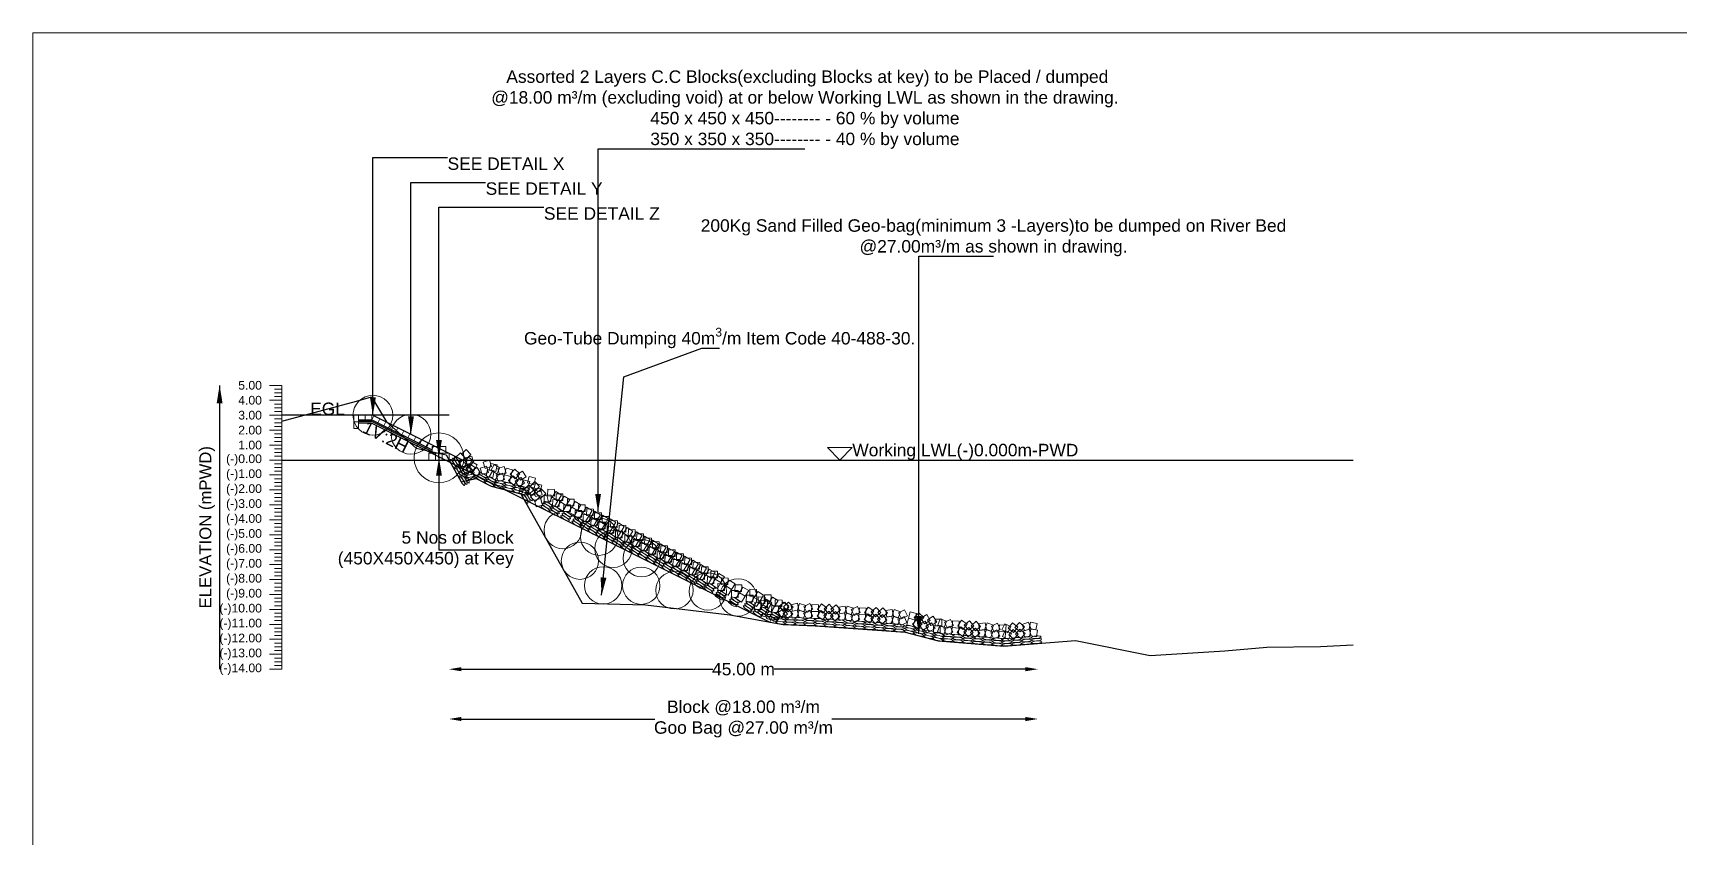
# Model space of a CAD drawing. Header units: inches. Extents: x 89000 to 845029, y -7071 to 0.
# Drawn here: x 145000 to 151613, y -3229 to 0 of the extents above; entities that cross this region are included whole.
import ezdxf

# ---------------------------------------------------------------- set-up
doc = ezdxf.new("R2010")
doc.units = ezdxf.units.IN
doc.header["$LTSCALE"] = 7
doc.header["$MEASUREMENT"] = 0
doc.header["$PDMODE"] = 3
for name, color, linetype, lineweight in [('Cross Section Labels', 7, 'Continuous', 9), ('Excavation Area', 7, 'Continuous', 9), ('Existing_Bed_Level for Xsection', 7, 'Continuous', 25), ('Long Section Labels', 7, 'Continuous', 9)]:
    doc.layers.add(name, color=color, linetype=linetype, lineweight=lineweight)
doc.styles.get("Standard").update_dxf_attribs({"font": 'arial.ttf'})
doc.dimstyles.new('Appron Lebeling Style', dxfattribs={"dimtxt": 50, "dimasz": 50, "dimexe": 0.18, "dimexo": 0.0625, "dimgap": 0.09, "dimtad": 0, "dimtih": 1, "dimtoh": 1, "dimdec": 4, "dimzin": 0, "dimdsep": 46, "dimtxsty": 'Standard', "dimcen": 0.09, "dimse1": 1, "dimse2": 1, "dimadec": 0, "dimazin": 0, "dimtfac": 1, "dimtdec": 4, "dimtofl": 0, "dimtmove": 0, "dimatfit": 3, "dimfxl": 1, "dimtolj": 1, "dimtzin": 0, "dimarcsym": 0})
doc.dimstyles.get("Standard").update_dxf_attribs({"dimtxt": 0.18, "dimasz": 0.18, "dimexe": 0.18, "dimexo": 0.0625, "dimgap": 0.09, "dimtad": 0, "dimtih": 1, "dimtoh": 1, "dimdec": 4, "dimzin": 0, "dimdsep": 46, "dimtxsty": 'Standard', "dimcen": 0.09, "dimadec": 0, "dimazin": 0, "dimtfac": 1, "dimtdec": 4, "dimtofl": 0, "dimtmove": 0, "dimatfit": 3, "dimfxl": 1, "dimtolj": 1, "dimtzin": 0, "dimarcsym": 0})

# ---------------------------------------------------------------- blocks, each defined once
blk = doc.blocks.new('*D45')
at = {"layer": 'Cross Section Labels', "color": 0, "lineweight": -2, "transparency": 16777216}
for p, q in [((146721.7, -2555.2), (147730.9, -2555.2)), ((148987.4, -2555.2), (147978.1, -2555.2))]:
    blk.add_line(p, q, dxfattribs=at)
at = {"layer": 'Cross Section Labels', "color": 0, "transparency": 16777216}
for points in [[(146721.7, -2546.9), (146721.7, -2563.5), (146671.7, -2555.2)], [(148987.4, -2546.9), (148987.4, -2563.5), (149037.4, -2555.2)]]:
    blk.add_solid(points, dxfattribs=at)
at = {"layer": 'Defpoints', "color": 0, "transparency": 16777216}
for p in [(146671.7, -1715.2), (149037.4, -2451.7), (149037.4, -2555.2)]:
    blk.add_point(p, dxfattribs=at)
at = {"layer": 'Cross Section Labels', "color": 0, "transparency": 16777216, "insert": (147854.5, -2555.2), "char_height": 50, "attachment_point": 5}
blk.add_mtext('\\A1;45.00 m', dxfattribs=at)
blk = doc.blocks.new('*D46')
at = {"layer": 'Cross Section Labels', "color": 0, "lineweight": -2, "transparency": 16777216}
for p, q in [((146721.7, -2755.2), (147498.9, -2755.2)), ((148987.4, -2755.2), (148210.1, -2755.2))]:
    blk.add_line(p, q, dxfattribs=at)
at = {"layer": 'Cross Section Labels', "color": 0, "transparency": 16777216}
for points in [[(146721.7, -2746.9), (146721.7, -2763.5), (146671.7, -2755.2)], [(148987.4, -2746.9), (148987.4, -2763.5), (149037.4, -2755.2)]]:
    blk.add_solid(points, dxfattribs=at)
at = {"layer": 'Defpoints', "color": 0, "transparency": 16777216}
for p in [(146671.7, -1715.2), (149037.4, -2451.7), (149037.4, -2755.2)]:
    blk.add_point(p, dxfattribs=at)
at = {"layer": 'Cross Section Labels', "color": 0, "transparency": 16777216, "insert": (147854.5, -2755.2), "char_height": 50, "attachment_point": 5}
blk.add_mtext('\\A1;Block @18.00 m³/m ^JGoo Bag @27.00 m³/m ', dxfattribs=at)

msp = doc.modelspace()

# ---------------------------------------------------------------- linework, layer by layer
at = {"layer": 'Cross Section Labels'}
msp.add_line((147971.76414, -2345.29725), (147959.86779, -2365.81725), dxfattribs=at)
for points in [[(145000, 0), (155000, 0), (155000, -7071), (145000, -7071)], [(148241.71532, -1715.2), (148291.71532, -1665.2), (148191.71532, -1665.2)]]:
    msp.add_lwpolyline(points, close=True, dxfattribs=at)
for centre, radius in [((146365.71532, -1535.2), 80), ((146518.71532, -1611.7), 80), ((146631.21532, -1706.2), 100)]:
    msp.add_circle(centre, radius, dxfattribs=at)
at = {"layer": 'Excavation Area'}
for centre in [(147128.91053, -1996.48223), (147274.77894, -2022.94088), (147197.60244, -2119.41326), (147331.98052, -2071.44841), (147445.67012, -2109.26979), (147290.89796, -2218.7827), (147443.65794, -2219.80702), (147576.93852, -2238.247), (147711.28321, -2242.61626), (147832.80174, -2266.73537)]:
    msp.add_circle(centre, 75, dxfattribs=at)
at = {"layer": 'Existing_Bed_Level for Xsection'}
for points in [[(146000, -1558.96), (146300.11942, -1479.28), (146360.12766, -1461.16), (146420.13589, -1561.9), (146540.19149, -1666.96), (146660.24708, -1694.56), (146720.25532, -1802.56), (146780.30268, -1789.36), (146840.31091, -1820.56), (146960.36651, -1850.56), (147206.38974, -2290), (147460.85657, -2297.2), (147800.12904, -2336.2), (148013.3682, -2375.8), (148142.3897, -2381.2), (148409.87826, -2399.2), (148504.48893, -2407), (148636.45236, -2440.6), (148900.92814, -2462.8), (149188.55616, -2439.4), (149488.54713, -2500), (149788.53942, -2480.8), (149956.76232, -2466.4), (150172.62286, -2464), (150304.47061, -2457.4)], [(146671.71532, -1535.2), (146000, -1535.2)], [(146725.71532, -1715.2), (146369.51594, -1537.10031), (146365.71532, -1535.2), (146361.4661, -1535.2), (146307.4661, -1535.2)], [(146307.4661, -1553.2), (146361.4661, -1553.2), (146604.21532, -1674.57461)], [(146307.4661, -1559.2), (146360.04969, -1559.2), (146604.21532, -1681.28282)], [(146307.4661, -1565.2), (146358.63328, -1565.2), (147960.01844, -2365.89258)], [(146000, -1715.2), (150304.47061, -1715.2)]]:
    msp.add_lwpolyline(points, dxfattribs=at)
at = {"layer": 'Long Section Labels'}
for points in [[(146000, -1415.2), (145950, -1415.2)], [(146000, -1430.2), (145970, -1430.2)], [(146000, -1445.2), (145970, -1445.2)], [(146000, -2555.2), (146000, -2495.2), (146000, -2435.2), (146000, -2375.2), (146000, -2315.2), (146000, -2255.2), (146000, -2195.2), (146000, -2135.2), (146000, -2075.2), (146000, -2015.2), (146000, -1955.2), (146000, -1895.2), (146000, -1835.2), (146000, -1775.2), (146000, -1715.2), (146000, -1655.2), (146000, -1595.2), (146000, -1535.2), (146000, -1475.2), (146000, -1415.2)], [(146000, -1475.2), (145950, -1475.2)], [(146000, -1460.2), (145970, -1460.2)], [(146000, -1490.2), (145970, -1490.2)], [(146000, -1505.2), (145970, -1505.2)], [(146000, -1520.2), (145970, -1520.2)], [(146000, -1535.2), (145950, -1535.2)], [(146000, -1550.2), (145970, -1550.2)], [(146000, -1565.2), (145970, -1565.2)], [(146000, -1580.2), (145970, -1580.2)], [(146000, -1595.2), (145950, -1595.2)], [(146000, -1610.2), (145970, -1610.2)], [(146000, -1625.2), (145970, -1625.2)], [(146000, -1640.2), (145970, -1640.2)], [(146000, -1655.2), (145950, -1655.2)], [(146000, -1715.2), (145950, -1715.2)], [(146000, -1670.2), (145970, -1670.2)], [(146000, -1685.2), (145970, -1685.2)], [(146000, -1700.2), (145970, -1700.2)], [(146000, -1775.2), (145950, -1775.2)], [(146000, -1730.2), (145970, -1730.2)], [(146000, -1745.2), (145970, -1745.2)], [(146000, -1760.2), (145970, -1760.2)], [(146000, -1835.2), (145950, -1835.2)], [(146000, -1790.2), (145970, -1790.2)], [(146000, -1805.2), (145970, -1805.2)], [(146000, -1820.2), (145970, -1820.2)], [(146000, -1850.2), (145970, -1850.2)], [(146000, -1895.2), (145950, -1895.2)], [(146000, -1865.2), (145970, -1865.2)], [(146000, -1880.2), (145970, -1880.2)], [(146000, -1910.2), (145970, -1910.2)], [(146000, -1955.2), (145950, -1955.2)], [(146000, -1925.2), (145970, -1925.2)], [(146000, -1940.2), (145970, -1940.2)], [(146000, -1970.2), (145970, -1970.2)], [(146000, -2015.2), (145950, -2015.2)], [(146000, -1985.2), (145970, -1985.2)], [(146000, -2000.2), (145970, -2000.2)], [(146000, -2030.2), (145970, -2030.2)], [(146000, -2045.2), (145970, -2045.2)], [(146000, -2075.2), (145950, -2075.2)], [(146000, -2060.2), (145970, -2060.2)], [(146000, -2090.2), (145970, -2090.2)], [(146000, -2105.2), (145970, -2105.2)], [(146000, -2135.2), (145950, -2135.2)], [(146000, -2120.2), (145970, -2120.2)], [(146000, -2150.2), (145970, -2150.2)], [(146000, -2165.2), (145970, -2165.2)], [(146000, -2180.2), (145970, -2180.2)], [(146000, -2195.2), (145950, -2195.2)], [(146000, -2210.2), (145970, -2210.2)], [(146000, -2225.2), (145970, -2225.2)], [(146000, -2240.2), (145970, -2240.2)], [(146000, -2255.2), (145950, -2255.2)], [(146000, -2270.2), (145970, -2270.2)], [(146000, -2285.2), (145970, -2285.2)], [(146000, -2300.2), (145970, -2300.2)], [(146000, -2315.2), (145950, -2315.2)], [(146000, -2375.2), (145950, -2375.2)], [(146000, -2330.2), (145970, -2330.2)], [(146000, -2345.2), (145970, -2345.2)], [(146000, -2360.2), (145970, -2360.2)], [(146000, -2435.2), (145950, -2435.2)], [(146000, -2390.2), (145970, -2390.2)], [(146000, -2405.2), (145970, -2405.2)], [(146000, -2420.2), (145970, -2420.2)], [(146000, -2495.2), (145950, -2495.2)], [(146000, -2450.2), (145970, -2450.2)], [(146000, -2465.2), (145970, -2465.2)], [(146000, -2480.2), (145970, -2480.2)], [(146000, -2510.2), (145970, -2510.2)], [(146000, -2555.2), (145950, -2555.2)], [(146000, -2525.2), (145970, -2525.2)], [(146000, -2540.2), (145970, -2540.2)]]:
    msp.add_lwpolyline(points, dxfattribs=at)
for points in [[(146307.4661, -1535.2), (146289.4661, -1535.2), (146289.4661, -1562.2), (146307.4661, -1562.2)], [(146307.4661, -1562.2), (146289.4661, -1562.2), (146289.4661, -1589.2), (146307.4661, -1589.2)], [(146334.4661, -1535.2), (146307.4661, -1535.2), (146307.4661, -1553.2), (146334.4661, -1553.2)], [(146361.4661, -1535.2), (146334.4661, -1535.2), (146334.4661, -1553.2), (146361.4661, -1553.2)], [(146393.66548, -1549.17508), (146369.51594, -1537.10031), (146361.4661, -1553.2), (146385.61563, -1565.27477)], [(146417.81501, -1561.24984), (146393.66548, -1549.17508), (146385.61563, -1565.27477), (146409.76517, -1577.34953)], [(146441.96455, -1573.32461), (146417.81501, -1561.24984), (146409.76517, -1577.34953), (146433.9147, -1589.4243)], [(146466.11408, -1585.39938), (146441.96455, -1573.32461), (146433.9147, -1589.4243), (146458.06424, -1601.49907)], [(146490.26361, -1597.47415), (146466.11408, -1585.39938), (146458.06424, -1601.49907), (146482.21377, -1613.57384)], [(146514.41315, -1609.54891), (146490.26361, -1597.47415), (146482.21377, -1613.57384), (146506.3633, -1625.6486)], [(146538.56268, -1621.62368), (146514.41315, -1609.54891), (146506.3633, -1625.6486), (146530.51284, -1637.72337)], [(146562.71222, -1633.69845), (146538.56268, -1621.62368), (146530.51284, -1637.72337), (146554.66237, -1649.79814)], [(146586.86175, -1645.77321), (146562.71222, -1633.69845), (146554.66237, -1649.79814), (146578.81191, -1661.8729)], [(146611.01129, -1657.84798), (146586.86175, -1645.77321), (146578.81191, -1661.8729), (146602.96144, -1673.94767)], [(146617.71532, -1688.2), (146590.71532, -1688.2), (146590.71532, -1715.2), (146617.71532, -1715.2)], [(146631.21532, -1661.2), (146604.21532, -1661.2), (146604.21532, -1688.2), (146631.21532, -1688.2)], [(146644.71532, -1688.2), (146617.71532, -1688.2), (146617.71532, -1715.2), (146644.71532, -1715.2)], [(146658.21532, -1661.2), (146631.21532, -1661.2), (146631.21532, -1688.2), (146658.21532, -1688.2)], [(146671.71532, -1688.2), (146644.71532, -1688.2), (146644.71532, -1715.2), (146671.71532, -1715.2)], [(146735.91064, -1705.89171), (146717.13134, -1686.49228), (146697.73191, -1705.27158), (146716.51121, -1724.67101)], [(146742.99298, -1719.69339), (146717.25224, -1711.54388), (146709.10274, -1737.28462), (146734.84348, -1745.43413)], [(146746.30792, -1739.0029), (146739.75479, -1712.81022), (146713.56211, -1719.36335), (146720.11523, -1745.55603)], [(146759.51213, -1692.77797), (146740.73283, -1673.37854), (146721.3334, -1692.15784), (146740.11269, -1711.55727)], [(146748.32662, -1704.04381), (146733.76993, -1726.78371), (146756.50983, -1741.34039), (146771.06651, -1718.6005)], [(146769.9094, -1725.88917), (146763.35627, -1699.69649), (146737.16359, -1706.24961), (146743.71672, -1732.44229)], [(146842.53581, -1741.57231), (146834.39357, -1715.82928), (146808.65053, -1723.97152), (146816.79278, -1749.71456)], [(146748.78989, -1746.06375), (146723.04915, -1737.91425), (146714.89964, -1763.65498), (146740.64038, -1771.80449)], [(146761.57161, -1748.15822), (146738.42236, -1734.26174), (146724.52588, -1757.41099), (146747.67513, -1771.30747)], [(146774.52009, -1781.62996), (146761.40635, -1758.02848), (146737.80487, -1771.14222), (146750.91861, -1794.7437)], [(146754.12352, -1730.41417), (146739.56683, -1753.15407), (146762.30673, -1767.71075), (146776.86342, -1744.97086)], [(146785.17309, -1735.04449), (146762.02384, -1721.14801), (146748.12736, -1744.29726), (146771.27661, -1758.19374)], [(146798.12157, -1768.51623), (146785.00784, -1744.91475), (146761.40635, -1758.02848), (146774.52009, -1781.62996)], [(146830.08063, -1765.52787), (146821.93839, -1739.78483), (146796.19536, -1747.92708), (146804.3376, -1773.67011)], [(146853.18826, -1758.91327), (146826.82417, -1753.08794), (146820.99883, -1779.45203), (146847.36293, -1785.27737)], [(146869.7898, -1772.63426), (146846.18455, -1759.5273), (146833.07759, -1783.13255), (146856.68284, -1796.23951)], [(146865.64344, -1734.95772), (146839.27935, -1729.13238), (146833.45401, -1755.49648), (146859.81811, -1761.32181)], [(146876.33541, -1746.4397), (146852.73016, -1733.33274), (146839.6232, -1756.93799), (146863.22845, -1770.04495)], [(146886.90292, -1767.74128), (146860.94052, -1775.15435), (146868.35359, -1801.11675), (146894.31599, -1793.70368)], [(146893.44853, -1741.54672), (146867.48613, -1748.95979), (146874.8992, -1774.92219), (146900.8616, -1767.50912)], [(146920.1929, -1781.15015), (146893.99834, -1774.60454), (146887.45273, -1800.7991), (146913.64729, -1807.34471)], [(146926.73851, -1754.95558), (146900.54395, -1748.40998), (146893.99834, -1774.60454), (146920.1929, -1781.15015)], [(146949.10633, -1797.1856), (146929.68274, -1778.43128), (146910.92843, -1797.85486), (146930.35201, -1816.60918)], [(146955.65194, -1770.99103), (146936.22835, -1752.23672), (146917.47404, -1771.6603), (146936.89762, -1790.41462)], [(146967.39337, -1759.35077), (146944.23704, -1773.23546), (146958.12173, -1796.39178), (146981.27805, -1782.50709)], [(147012.28748, -1814.22324), (147019.6094, -1788.23498), (146993.62115, -1780.91306), (146986.29923, -1806.90131)], [(146960.84776, -1785.54533), (146937.69143, -1799.43002), (146951.57612, -1822.58635), (146974.73245, -1808.70166)], [(146988.72838, -1827.41295), (146996.0503, -1801.42469), (146970.06204, -1794.10277), (146962.74012, -1820.09103)], [(147011.67519, -1834.56552), (146992.83348, -1815.2267), (146973.49466, -1834.06841), (146992.33637, -1853.40723)], [(147013.89401, -1855.87891), (147021.21593, -1829.89065), (146995.22768, -1822.56873), (146987.90575, -1848.55699)], [(147035.23429, -1821.37581), (147016.39258, -1802.03699), (146997.05376, -1820.8787), (147015.89547, -1840.21752)], [(147036.84082, -1863.03148), (147017.99911, -1843.69266), (146998.66029, -1862.53437), (147017.502, -1881.87319)], [(147037.45312, -1842.6892), (147044.77504, -1816.70094), (147018.78678, -1809.37902), (147011.46486, -1835.36728)], [(147045.7382, -1854.45333), (147039.10071, -1828.2819), (147012.92928, -1834.91939), (147019.56677, -1861.09082)], [(147060.39993, -1849.84177), (147041.55822, -1830.50295), (147022.2194, -1849.34466), (147041.06111, -1868.68348)], [(147095.49124, -1833.05441), (147068.5011, -1832.32446), (147067.77115, -1859.31459), (147094.76128, -1860.04454)], [(147123.21434, -1855.84585), (147100.19672, -1841.73241), (147086.08328, -1864.75003), (147109.1009, -1878.86347)], [(147129.20356, -1851.363), (147102.21343, -1850.63305), (147101.48348, -1877.62318), (147128.47361, -1878.35313)], [(147047.34473, -1896.109), (147040.70724, -1869.93757), (147014.53581, -1876.57506), (147021.1733, -1902.74649)], [(147070.90383, -1882.91929), (147064.26635, -1856.74786), (147038.09492, -1863.38535), (147044.7324, -1889.55678)], [(147081.37779, -1856.07203), (147054.38766, -1855.34208), (147053.65771, -1882.33221), (147080.64784, -1883.06216)], [(147109.1009, -1878.86347), (147086.08328, -1864.75003), (147071.96984, -1887.76765), (147094.98746, -1901.88109)], [(147115.09012, -1874.38062), (147088.09999, -1873.65067), (147087.37004, -1900.6408), (147114.36017, -1901.37075)], [(147142.81322, -1897.17206), (147119.79561, -1883.05862), (147105.68216, -1906.07624), (147128.69978, -1920.18968)], [(147156.92667, -1874.15444), (147133.90905, -1860.041), (147119.79561, -1883.05862), (147142.81322, -1897.17206)], [(147159.79979, -1895.50606), (147132.80966, -1894.77611), (147132.07971, -1921.76624), (147159.06984, -1922.49619)], [(147173.91323, -1872.48844), (147146.9231, -1871.75849), (147146.19315, -1898.74862), (147173.18328, -1899.47857)], [(147187.5229, -1918.29751), (147164.50528, -1904.18406), (147150.39184, -1927.20168), (147173.40946, -1941.31512)], [(147201.63634, -1895.27989), (147178.61872, -1881.16644), (147164.50528, -1904.18406), (147187.5229, -1918.29751)], [(147204.87892, -1918.17211), (147177.88879, -1917.44216), (147177.15884, -1944.43229), (147204.14897, -1945.16224)], [(147218.99237, -1895.15449), (147192.00224, -1894.42454), (147191.27228, -1921.41467), (147218.26242, -1922.14462)], [(147246.71547, -1917.94594), (147223.69786, -1903.83249), (147209.58441, -1926.85011), (147232.60203, -1940.96356)], [(147251.89985, -1912.19334), (147224.90972, -1911.46339), (147224.17977, -1938.45352), (147251.1699, -1939.18347)], [(147232.60203, -1940.96356), (147209.58441, -1926.85011), (147195.47097, -1949.86773), (147218.48859, -1963.98117)], [(147237.78641, -1935.21096), (147210.79628, -1934.48101), (147210.06632, -1961.47114), (147237.05646, -1962.20109)], [(147265.50951, -1958.00241), (147242.4919, -1943.88896), (147228.37845, -1966.90658), (147251.39607, -1981.02002)], [(147269.40815, -1950.68219), (147242.41802, -1949.95224), (147241.68807, -1976.94237), (147268.6782, -1977.67232)], [(147279.62296, -1934.98479), (147256.60534, -1920.87135), (147242.4919, -1943.88896), (147265.50951, -1958.00241)], [(147283.52159, -1927.66457), (147256.53146, -1926.93462), (147255.80151, -1953.92475), (147282.79164, -1954.65471)], [(147297.13126, -1973.47364), (147274.11364, -1959.36019), (147260.0002, -1982.37781), (147283.01781, -1996.49126)], [(147299.9528, -1965.02759), (147272.96267, -1964.29764), (147272.23272, -1991.28777), (147299.22285, -1992.01772)], [(147311.2447, -1950.45602), (147288.22708, -1936.34258), (147274.11364, -1959.36019), (147297.13126, -1973.47364)], [(147314.06625, -1942.00997), (147287.07612, -1941.28002), (147286.34616, -1968.27015), (147313.33629, -1969.0001)], [(147327.67591, -1987.81903), (147304.65829, -1973.70559), (147290.54485, -1996.72321), (147313.56247, -2010.83665)], [(147341.78935, -1964.80141), (147318.77174, -1950.68797), (147304.65829, -1973.70559), (147327.67591, -1987.81903)], [(147333.99918, -1982.14369), (147307.00905, -1981.41373), (147306.2791, -2008.40387), (147333.26923, -2009.13382)], [(147348.11263, -1959.12607), (147321.12249, -1958.39612), (147320.39254, -1985.38625), (147347.38267, -1986.1162)], [(147375.83573, -1981.91751), (147352.81811, -1967.80407), (147338.70467, -1990.82169), (147361.72229, -2004.93513)], [(147381.95761, -1977.69894), (147354.96748, -1976.96899), (147354.23753, -2003.95912), (147381.22766, -2004.68907)], [(147361.72229, -2004.93513), (147338.70467, -1990.82169), (147324.59123, -2013.83931), (147347.60885, -2027.95275)], [(147367.84417, -2000.71656), (147340.85403, -1999.9866), (147340.12408, -2026.97673), (147367.11421, -2027.70669)], [(147395.56727, -2023.508), (147372.54965, -2009.39456), (147358.43621, -2032.41218), (147381.45383, -2046.52562)], [(147409.68072, -2000.49038), (147386.6631, -1986.37694), (147372.54965, -2009.39456), (147395.56727, -2023.508)], [(147405.50739, -2017.90988), (147378.51726, -2017.17993), (147377.7873, -2044.17006), (147404.77744, -2044.90001)], [(147419.62083, -1994.89226), (147392.6307, -1994.16231), (147391.90075, -2021.15244), (147418.89088, -2021.88239)], [(147433.23049, -2040.70133), (147410.21288, -2026.58788), (147396.09943, -2049.6055), (147419.11705, -2063.71894)], [(147447.34394, -2017.68371), (147424.32632, -2003.57027), (147410.21288, -2026.58788), (147433.23049, -2040.70133)], [(147438.35171, -2034.86258), (147411.36158, -2034.13263), (147410.63163, -2061.12276), (147437.62176, -2061.85271)], [(147452.46515, -2011.84496), (147425.47502, -2011.11501), (147424.74507, -2038.10514), (147451.7352, -2038.83509)], [(147466.07482, -2057.65402), (147443.0572, -2043.54058), (147428.94376, -2066.5582), (147451.96137, -2080.67164)], [(147480.18826, -2034.63641), (147457.17064, -2020.52296), (147443.0572, -2043.54058), (147466.07482, -2057.65402)], [(147484.95743, -2028.33887), (147457.9673, -2027.60892), (147457.23734, -2054.59905), (147484.22747, -2055.329)], [(147512.68053, -2051.13032), (147489.66292, -2037.01688), (147475.54947, -2060.03449), (147498.56709, -2074.14794)], [(147516.21201, -2043.41246), (147489.22188, -2042.68251), (147488.49193, -2069.67264), (147515.48206, -2070.40259)], [(147470.84398, -2051.35649), (147443.85385, -2050.62654), (147443.1239, -2077.61667), (147470.11403, -2078.34662)], [(147498.56709, -2074.14794), (147475.54947, -2060.03449), (147461.43603, -2083.05211), (147484.45365, -2097.16555)], [(147502.09857, -2066.43008), (147475.10844, -2065.70013), (147474.37848, -2092.69026), (147501.36861, -2093.42021)], [(147529.82167, -2089.22153), (147506.80406, -2075.10808), (147492.69061, -2098.1257), (147515.70823, -2112.23914)], [(147543.93512, -2066.20391), (147520.9175, -2052.09046), (147506.80406, -2075.10808), (147529.82167, -2089.22153)], [(147534.93474, -2083.37177), (147507.94461, -2082.64181), (147507.21466, -2109.63194), (147534.20479, -2110.3619)], [(147549.04819, -2060.35415), (147522.05805, -2059.6242), (147521.3281, -2086.61433), (147548.31823, -2087.34428)], [(147562.65785, -2106.16321), (147539.64023, -2092.04977), (147525.52679, -2115.06739), (147548.54441, -2129.18083)], [(147566.6294, -2098.92399), (147539.63927, -2098.19404), (147538.90932, -2125.18417), (147565.89945, -2125.91412)], [(147576.77129, -2083.14559), (147553.75367, -2069.03215), (147539.64023, -2092.04977), (147562.65785, -2106.16321)], [(147580.74284, -2075.90637), (147553.75271, -2075.17642), (147553.02276, -2102.16655), (147580.01289, -2102.8965)], [(147594.35251, -2121.71543), (147571.33489, -2107.60199), (147557.22145, -2130.61961), (147580.23906, -2144.73305)], [(147598.80273, -2115.02766), (147571.8126, -2114.29771), (147571.08265, -2141.28784), (147598.07278, -2142.01779)], [(147608.46595, -2098.69782), (147585.44833, -2084.58437), (147571.33489, -2107.60199), (147594.35251, -2121.71543)], [(147612.91617, -2092.01004), (147585.92604, -2091.28009), (147585.19609, -2118.27022), (147612.18622, -2119.00017)], [(147640.63928, -2114.80148), (147617.62166, -2100.68804), (147603.50822, -2123.70566), (147626.52584, -2137.8191)], [(147645.86156, -2109.10124), (147618.87143, -2108.37129), (147618.14148, -2135.36142), (147645.13161, -2136.09137)], [(147626.52584, -2137.8191), (147603.50822, -2123.70566), (147589.39478, -2146.72328), (147612.41239, -2160.83672)], [(147631.74812, -2132.11886), (147604.75799, -2131.38891), (147604.02803, -2158.37904), (147631.01817, -2159.10899)], [(147659.47122, -2154.9103), (147636.45361, -2140.79686), (147622.34016, -2163.81448), (147645.35778, -2177.92792)], [(147673.58467, -2131.89269), (147650.56705, -2117.77924), (147636.45361, -2140.79686), (147659.47122, -2154.9103)], [(147664.6061, -2149.09007), (147637.61596, -2148.36012), (147636.88601, -2175.35025), (147663.87614, -2176.08021)], [(147678.71954, -2126.07246), (147651.72941, -2125.34251), (147650.99946, -2152.33264), (147677.98959, -2153.06259)], [(147692.3292, -2171.88152), (147669.31158, -2157.76808), (147655.19814, -2180.78569), (147678.21576, -2194.89914)], [(147706.44264, -2148.8639), (147683.42503, -2134.75046), (147669.31158, -2157.76808), (147692.3292, -2171.88152)], [(147698.43508, -2167.62953), (147671.44495, -2166.89957), (147670.715, -2193.8897), (147697.70513, -2194.61966)], [(147712.54853, -2144.61191), (147685.5584, -2143.88196), (147684.82844, -2170.87209), (147711.81858, -2171.60204)], [(147726.15819, -2190.42097), (147703.14057, -2176.30753), (147689.02713, -2199.32515), (147712.04475, -2213.43859)], [(147740.27163, -2167.40335), (147717.25402, -2153.28991), (147703.14057, -2176.30753), (147726.15819, -2190.42097)], [(147750.57052, -2161.68534), (147723.58039, -2160.95539), (147722.85043, -2187.94552), (147749.84057, -2188.67547)], [(147778.29362, -2184.47679), (147755.27601, -2170.36335), (147741.16256, -2193.38096), (147764.18018, -2207.49441)], [(147736.45707, -2184.70296), (147709.46694, -2183.97301), (147708.73699, -2210.96314), (147735.72712, -2211.69309)], [(147764.18018, -2207.49441), (147741.16256, -2193.38096), (147727.04912, -2216.39858), (147750.06674, -2230.51202)], [(147778.72275, -2212.34077), (147751.73262, -2211.61081), (147751.00267, -2238.60095), (147777.9928, -2239.3309)], [(147792.83619, -2189.32315), (147765.84606, -2188.5932), (147765.11611, -2215.58333), (147792.10624, -2216.31328)], [(147806.44586, -2235.13221), (147783.42824, -2221.01877), (147769.3148, -2244.03639), (147792.33241, -2258.14983)], [(147820.5593, -2212.11459), (147797.54168, -2198.00115), (147783.42824, -2221.01877), (147806.44586, -2235.13221)], [(147833.53169, -2239.74524), (147806.54156, -2239.01529), (147805.81161, -2266.00542), (147832.80174, -2266.73537)], [(147847.64513, -2216.72762), (147820.655, -2215.99767), (147819.92505, -2242.9878), (147846.91518, -2243.71775)], [(147861.2548, -2262.53668), (147838.23718, -2248.42324), (147824.12374, -2271.44086), (147847.14136, -2285.5543)], [(147875.36824, -2239.51906), (147852.35062, -2225.40562), (147838.23718, -2248.42324), (147861.2548, -2262.53668)], [(147907.37294, -2235.09846), (147880.38281, -2234.36851), (147879.65285, -2261.35864), (147906.64298, -2262.08859)], [(147935.09604, -2257.8899), (147912.07843, -2243.77646), (147897.96498, -2266.79408), (147920.9826, -2280.90752)], [(147893.25949, -2258.11608), (147866.26936, -2257.38613), (147865.53941, -2284.37626), (147892.52954, -2285.10621)], [(147920.9826, -2280.90752), (147897.96498, -2266.79408), (147883.85154, -2289.8117), (147906.86916, -2303.92514)], [(147926.99527, -2288.54133), (147900.00514, -2287.81137), (147899.27519, -2314.8015), (147926.26532, -2315.53146)], [(147941.10872, -2265.52371), (147914.11858, -2264.79376), (147913.38863, -2291.78389), (147940.37876, -2292.51384)], [(147954.71838, -2311.33277), (147931.70076, -2297.21933), (147917.58732, -2320.23695), (147940.60494, -2334.35039)], [(147951.66723, -2280.05159), (147924.6771, -2279.32164), (147923.94715, -2306.31177), (147950.93728, -2307.04172)], [(147968.83182, -2288.31515), (147945.8142, -2274.20171), (147931.70076, -2297.21933), (147954.71838, -2311.33277)], [(147965.78067, -2257.03397), (147938.79054, -2256.30402), (147938.06059, -2283.29415), (147965.05072, -2284.02411)], [(147979.39034, -2302.84304), (147956.37272, -2288.72959), (147942.25928, -2311.74721), (147965.27689, -2325.86065)], [(147993.50378, -2279.82542), (147970.48616, -2265.71198), (147956.37272, -2288.72959), (147979.39034, -2302.84304)], [(147995.29103, -2300.42514), (147968.3009, -2299.69519), (147967.57095, -2326.68532), (147994.56108, -2327.41527)], [(148009.40448, -2277.40752), (147982.41435, -2276.67757), (147981.68439, -2303.6677), (148008.67452, -2304.39766)], [(148023.01414, -2323.21659), (147999.99652, -2309.10314), (147985.88308, -2332.12076), (148008.9007, -2346.2342)], [(148016.17856, -2312.04961), (147993.91563, -2327.3258), (148009.19182, -2349.58872), (148031.45475, -2334.31254)], [(148021.10836, -2285.50347), (147998.84543, -2300.77966), (148014.12162, -2323.04259), (148036.38455, -2307.7664)], [(148037.12758, -2300.19897), (148014.10997, -2286.08553), (147999.99652, -2309.10314), (148023.01414, -2323.21659)], [(148052.38761, -2333.28688), (148034.10288, -2313.42061), (148014.23661, -2331.70535), (148032.52134, -2351.57161)], [(148053.51666, -2306.3105), (148035.23193, -2286.44423), (148015.36566, -2304.72896), (148033.6504, -2324.59523)], [(148071.64331, -2290.52632), (148045.29508, -2296.42303), (148051.19179, -2322.77125), (148077.54001, -2316.87455)], [(148105.31448, -2298.93505), (148079.55114, -2290.85729), (148071.47338, -2316.62064), (148097.23672, -2324.69839)], [(148121.0894, -2290.69174), (148097.15515, -2303.18781), (148109.65122, -2327.12206), (148133.58547, -2314.62599)], [(148156.39941, -2297.11229), (148129.42303, -2295.98323), (148128.29398, -2322.95962), (148155.27036, -2324.08867)], [(148189.81975, -2308.16731), (148167.38723, -2293.14127), (148152.36119, -2315.57379), (148174.79371, -2330.59983)], [(148199.31897, -2294.63506), (148178.98125, -2312.39392), (148196.74012, -2332.73164), (148217.07783, -2314.97278)], [(148244.01793, -2316.77041), (148226.24288, -2296.44684), (148205.91931, -2314.22189), (148223.69436, -2334.54546)], [(148262.53902, -2301.45099), (148236.04974, -2306.67762), (148241.27636, -2333.16691), (148267.76565, -2327.94028)], [(148295.98612, -2310.7109), (148270.43591, -2301.9824), (148261.70741, -2327.53261), (148287.25762, -2336.26111)], [(148311.96502, -2302.87028), (148287.72158, -2314.75538), (148299.60667, -2338.99882), (148323.85011, -2327.11373)], [(148347.10086, -2310.18421), (148320.16178, -2308.37141), (148318.34898, -2335.31049), (148345.28806, -2337.12329)], [(148378.39327, -2320.85691), (148355.96075, -2305.83087), (148340.93471, -2328.26339), (148363.36724, -2343.28943)], [(148387.8925, -2307.32466), (148367.55478, -2325.08352), (148385.31364, -2345.42124), (148405.65136, -2327.66238)], [(148432.59145, -2329.46001), (148414.8164, -2309.13644), (148394.49283, -2326.91149), (148412.26788, -2347.23506)], [(148070.51425, -2317.50271), (148044.16603, -2323.39941), (148050.06273, -2349.74763), (148076.41095, -2343.85093)], [(148104.18542, -2325.91143), (148078.42208, -2317.83368), (148070.34432, -2343.59702), (148096.10767, -2351.67477)], [(148119.96034, -2317.66812), (148096.0261, -2330.16419), (148108.52217, -2354.09844), (148132.45642, -2341.60237)], [(148155.27036, -2324.08867), (148128.29398, -2322.95962), (148127.16492, -2349.936), (148154.1413, -2351.06506)], [(148188.00695, -2335.10638), (148165.57443, -2320.08034), (148150.54839, -2342.51287), (148172.98091, -2357.53891)], [(148197.50617, -2321.57414), (148177.16845, -2339.333), (148194.92732, -2359.67072), (148215.26503, -2341.91185)], [(148242.20513, -2343.70948), (148224.43008, -2323.38591), (148204.10651, -2341.16097), (148221.88156, -2361.48454)], [(148260.72622, -2328.39007), (148234.23694, -2333.6167), (148239.46356, -2360.10598), (148265.95285, -2354.87936)], [(148294.17332, -2337.64997), (148268.62311, -2328.92147), (148259.89461, -2354.47168), (148285.44482, -2363.20018)], [(148310.15222, -2329.80936), (148285.90877, -2341.69445), (148297.79387, -2365.93789), (148322.03731, -2354.0528)], [(148345.28806, -2337.12329), (148318.34898, -2335.31049), (148316.53618, -2362.24956), (148343.47526, -2364.06236)], [(148376.58047, -2347.79598), (148354.14795, -2332.76995), (148339.12191, -2355.20247), (148361.55444, -2370.22851)], [(148386.0797, -2334.26374), (148365.74198, -2352.0226), (148383.50084, -2372.36032), (148403.83856, -2354.60146)], [(148430.77865, -2356.39909), (148413.0036, -2336.07552), (148392.68003, -2353.85057), (148410.45508, -2374.17414)], [(148450.17087, -2341.68016), (148423.60585, -2346.50713), (148428.43282, -2373.07215), (148454.99784, -2368.24518)], [(148452.38931, -2314.77145), (148425.82429, -2319.59842), (148430.65125, -2346.16344), (148457.21628, -2341.33647)], [(148483.47467, -2351.4429), (148458.05886, -2342.33047), (148448.94643, -2367.74628), (148474.36224, -2376.85872)], [(148485.69311, -2324.53419), (148460.2773, -2315.42176), (148451.16487, -2340.83758), (148476.58068, -2349.95001)], [(148499.56987, -2343.8439), (148475.15013, -2355.36241), (148486.66864, -2379.78216), (148511.08838, -2368.26365)], [(148501.78831, -2316.9352), (148477.36857, -2328.45371), (148488.88708, -2352.87345), (148513.30682, -2341.35494)], [(148543.37029, -2357.46205), (148517.20511, -2350.79997), (148510.54303, -2376.96516), (148536.70821, -2383.62723)], [(148550.03236, -2331.29687), (148523.86718, -2324.63479), (148517.20511, -2350.79997), (148543.37029, -2357.46205)], [(148572.21209, -2373.62597), (148552.87213, -2354.78543), (148534.03159, -2374.12539), (148553.37155, -2392.96593)], [(148578.87417, -2347.46078), (148559.53421, -2328.62024), (148540.69367, -2347.9602), (148560.03363, -2366.80074)], [(148584.00519, -2362.03805), (148560.78732, -2375.81959), (148574.56886, -2399.03745), (148597.78673, -2385.25591)], [(148590.66726, -2335.87287), (148567.4494, -2349.6544), (148581.23093, -2372.87227), (148604.4488, -2359.09073)], [(148623.95566, -2391.90326), (148610.15564, -2368.69637), (148586.94875, -2382.49639), (148600.74878, -2405.70328)], [(148630.61773, -2365.73807), (148616.81771, -2342.53119), (148593.61083, -2356.33121), (148607.41085, -2379.53809)], [(148644.94511, -2380.19179), (148617.94728, -2380.53418), (148618.28967, -2407.53201), (148645.2875, -2407.18962)], [(148651.60718, -2354.0266), (148624.60935, -2354.369), (148624.95175, -2381.36683), (148651.94957, -2381.02443)], [(148668.16176, -2389.4304), (148642.75952, -2380.28021), (148633.60932, -2405.68245), (148659.01156, -2414.83265)], [(148670.42019, -2362.52502), (148645.01794, -2353.37483), (148635.86775, -2378.77707), (148661.26999, -2387.92727)], [(148686.52667, -2354.94995), (148662.08983, -2366.43216), (148673.57203, -2390.86899), (148698.00887, -2379.38679)], [(148721.53663, -2362.84443), (148694.63125, -2360.586), (148692.37283, -2387.49138), (148719.27821, -2389.74981)], [(148752.64812, -2374.03359), (148730.46737, -2358.63832), (148715.0721, -2380.81907), (148737.25285, -2396.21434)], [(148762.37002, -2360.66042), (148741.74115, -2378.08023), (148759.16097, -2398.7091), (148779.78983, -2381.28928)], [(148806.69648, -2383.53256), (148789.26025, -2362.91757), (148768.64526, -2380.35381), (148786.0815, -2400.9688)], [(148825.46859, -2368.52179), (148798.89643, -2373.30927), (148803.68391, -2399.88144), (148830.25608, -2395.09396)], [(148858.75785, -2378.33402), (148833.35561, -2369.18382), (148824.20541, -2394.58607), (148849.60766, -2403.73626)], [(148874.86433, -2370.75895), (148850.42749, -2382.24115), (148861.9097, -2406.67799), (148886.34653, -2395.19579)], [(148909.8743, -2378.65342), (148882.96892, -2376.39499), (148880.71049, -2403.30037), (148907.61587, -2405.5588)], [(148928.46462, -2384.25612), (148904.05734, -2372.71122), (148892.51245, -2397.1185), (148916.91973, -2408.6634)], [(148935.85909, -2369.46833), (148918.36999, -2390.03848), (148938.94015, -2407.52758), (148956.42925, -2386.95742)], [(148983.33911, -2384.75292), (148962.75503, -2367.2802), (148945.28232, -2387.86428), (148965.8664, -2405.337)], [(148999.39215, -2366.86394), (148973.9665, -2375.9489), (148983.05146, -2401.37455), (149008.4771, -2392.28959)], [(149033.84062, -2371.07784), (149007.28084, -2366.22216), (149002.42516, -2392.78195), (149028.98495, -2397.63763)], [(148684.26824, -2381.85533), (148659.8314, -2393.33754), (148671.31361, -2417.77438), (148695.75044, -2406.29217)], [(148719.27821, -2389.74981), (148692.37283, -2387.49138), (148690.1144, -2414.39676), (148717.01978, -2416.65519)], [(148750.38969, -2400.93897), (148728.20894, -2385.5437), (148712.81367, -2407.72445), (148734.99442, -2423.11972)], [(148760.11159, -2387.5658), (148739.48272, -2404.98561), (148756.90254, -2425.61448), (148777.5314, -2408.19466)], [(148804.43805, -2410.43794), (148787.00182, -2389.82295), (148766.38683, -2407.25919), (148783.82307, -2427.87418)], [(148823.21017, -2395.42717), (148796.638, -2400.21465), (148801.42548, -2426.78682), (148827.99765, -2421.99934)], [(148856.49942, -2405.2394), (148831.09718, -2396.0892), (148821.94699, -2421.49145), (148847.34923, -2430.64164)], [(148872.6059, -2397.66433), (148848.16906, -2409.14653), (148859.65127, -2433.58337), (148884.08811, -2422.10117)], [(148907.61587, -2405.5588), (148880.71049, -2403.30037), (148878.45206, -2430.20575), (148905.35744, -2432.46418)], [(148930.65398, -2411.16721), (148906.2467, -2399.62231), (148894.7018, -2424.02959), (148919.10908, -2435.57449)], [(148938.04845, -2396.37942), (148920.55935, -2416.94957), (148941.12951, -2434.43867), (148958.61861, -2413.86851)], [(148985.52846, -2411.66401), (148964.94438, -2394.19129), (148947.47167, -2414.77537), (148968.05575, -2432.24809)], [(149001.5815, -2393.77503), (148976.15585, -2402.85999), (148985.24081, -2428.28564), (149010.66646, -2419.20068)], [(149036.02998, -2397.98893), (149009.47019, -2393.13325), (149004.61451, -2419.69304), (149031.1743, -2424.54872)]]:
    msp.add_lwpolyline(points, close=True, dxfattribs=at)
for centre, major_axis in [((146685.87172, -1730.17757), (9.69833, -17.45461)), ((146694.78783, -1725.22349), (9.69833, -17.45461)), ((146703.70395, -1720.26941), (9.69833, -17.45461)), ((146705.26839, -1765.08678), (9.69833, -17.45461)), ((146714.1845, -1760.13271), (9.69833, -17.45461)), ((146723.10062, -1755.17863), (9.69833, -17.45461)), ((146724.66506, -1799.996), (9.69833, -17.45461)), ((146733.58117, -1795.04192), (9.69833, -17.45461)), ((146742.49729, -1790.08784), (9.69833, -17.45461)), ((146753.68799, -1769.10175), (19.50235, 4.28713)), ((146755.87793, -1779.06389), (19.50235, 4.28713)), ((146758.06787, -1789.02603), (19.50235, 4.28713)), ((146798.88425, -1793.27295), (17.71646, -9.2113)), ((146803.58954, -1784.22307), (17.71646, -9.2113)), ((146808.29483, -1775.17319), (17.71646, -9.2113)), ((146843.72775, -1793.59579), (17.71646, -9.2113)), ((146834.31717, -1811.69554), (17.71646, -9.2113)), ((146839.02246, -1802.64566), (17.71646, -9.2113)), ((146871.16549, -1823.01326), (19.37233, -4.84084)), ((146873.63828, -1813.11753), (19.37233, -4.84084)), ((146876.11106, -1803.22181), (19.37233, -4.84084)), ((146909.91016, -1832.69494), (19.37233, -4.84084)), ((146912.38294, -1822.79921), (19.37233, -4.84084)), ((146914.85573, -1812.90349), (19.37233, -4.84084)), ((146948.65482, -1842.37662), (19.37233, -4.84084)), ((146951.12761, -1832.4809), (19.37233, -4.84084)), ((146953.60039, -1822.58517), (19.37233, -4.84084)), ((146971.07935, -1848.96744), (19.37233, -4.84084)), ((146973.55213, -1839.07171), (19.37233, -4.84084)), ((146976.02492, -1829.17599), (19.37233, -4.84084)), ((146986.70599, -1866.287), (9.75453, -17.42327)), ((146995.6061, -1861.30422), (9.75453, -17.42327)), ((146977.80588, -1871.26979), (9.75453, -17.42327)), ((147058.86554, -1909.64451), (17.02281, -10.43767)), ((147064.19728, -1900.94896), (17.02281, -10.43767)), ((147069.52903, -1892.25342), (17.02281, -10.43767)), ((147092.57786, -1927.9531), (17.02281, -10.43767)), ((147097.90961, -1919.25755), (17.02281, -10.43767)), ((147103.24135, -1910.56201), (17.02281, -10.43767)), ((147137.28754, -1949.07854), (17.02281, -10.43767)), ((147142.61928, -1940.383), (17.02281, -10.43767)), ((147147.95103, -1931.68745), (17.02281, -10.43767)), ((147182.36667, -1971.74459), (17.02281, -10.43767)), ((147187.69841, -1963.04905), (17.02281, -10.43767)), ((147193.03016, -1954.3535), (17.02281, -10.43767)), ((147215.27415, -1988.78344), (17.02281, -10.43767)), ((147220.6059, -1980.0879), (17.02281, -10.43767)), ((147225.93764, -1971.39235), (17.02281, -10.43767)), ((147252.22764, -1995.55913), (17.02281, -10.43767)), ((147257.55938, -1986.86358), (17.02281, -10.43767)), ((147246.8959, -2004.25467), (17.02281, -10.43767)), ((147277.44055, -2018.60007), (17.02281, -10.43767)), ((147282.77229, -2009.90452), (17.02281, -10.43767)), ((147288.10404, -2001.20898), (17.02281, -10.43767)), ((147311.48693, -2035.71617), (17.02281, -10.43767)), ((147316.81867, -2027.02062), (17.02281, -10.43767)), ((147322.15042, -2018.32508), (17.02281, -10.43767)), ((147345.33191, -2054.28903), (17.02281, -10.43767)), ((147350.66366, -2045.59349), (17.02281, -10.43767)), ((147355.9954, -2036.89795), (17.02281, -10.43767)), ((147388.32688, -2062.78682), (17.02281, -10.43767)), ((147393.65862, -2054.09127), (17.02281, -10.43767)), ((147382.99513, -2071.48236), (17.02281, -10.43767)), ((147415.83945, -2088.43506), (17.02281, -10.43767)), ((147421.1712, -2079.73951), (17.02281, -10.43767)), ((147426.50294, -2071.04397), (17.02281, -10.43767)), ((147448.33173, -2104.92897), (17.02281, -10.43767)), ((147453.66347, -2096.23343), (17.02281, -10.43767)), ((147458.99522, -2087.53788), (17.02281, -10.43767)), ((147479.58631, -2120.00256), (17.02281, -10.43767)), ((147484.91806, -2111.30702), (17.02281, -10.43767)), ((147490.2498, -2102.61147), (17.02281, -10.43767)), ((147517.75423, -2128.2487), (17.02281, -10.43767)), ((147523.08598, -2119.55316), (17.02281, -10.43767)), ((147512.42249, -2136.94424), (17.02281, -10.43767)), ((147544.11714, -2152.49647), (17.02281, -10.43767)), ((147549.44889, -2143.80093), (17.02281, -10.43767)), ((147554.78063, -2135.10538), (17.02281, -10.43767)), ((147576.29048, -2168.60014), (17.02281, -10.43767)), ((147581.62222, -2159.90459), (17.02281, -10.43767)), ((147586.95397, -2151.20905), (17.02281, -10.43767)), ((147609.23586, -2185.69134), (17.02281, -10.43767)), ((147614.56761, -2176.99579), (17.02281, -10.43767)), ((147619.89935, -2168.30025), (17.02281, -10.43767)), ((147647.42559, -2193.96701), (17.02281, -10.43767)), ((147652.75733, -2185.27147), (17.02281, -10.43767)), ((147642.09384, -2202.66255), (17.02281, -10.43767)), ((147675.92283, -2221.20201), (17.02281, -10.43767)), ((147681.25457, -2212.50646), (17.02281, -10.43767)), ((147686.58632, -2203.81092), (17.02281, -10.43767)), ((147713.94482, -2238.27544), (17.02281, -10.43767)), ((147719.27656, -2229.5799), (17.02281, -10.43767)), ((147724.60831, -2220.88435), (17.02281, -10.43767)), ((147761.54224, -2257.2177), (17.02281, -10.43767)), ((147766.87398, -2248.52216), (17.02281, -10.43767)), ((147756.21049, -2265.91325), (17.02281, -10.43767)), ((147811.01944, -2293.31772), (17.02281, -10.43767)), ((147816.35118, -2284.62217), (17.02281, -10.43767)), ((147821.68293, -2275.92663), (17.02281, -10.43767)), ((147870.74724, -2311.68856), (17.02281, -10.43767)), ((147876.07898, -2302.99301), (17.02281, -10.43767)), ((147881.41073, -2294.29747), (17.02281, -10.43767)), ((147915.14651, -2324.72272), (17.02281, -10.43767)), ((147934.48672, -2324.92853), (17.02281, -10.43767)), ((147939.81846, -2316.23298), (17.02281, -10.43767)), ((147909.81476, -2333.41826), (17.02281, -10.43767)), ((147929.15498, -2333.62407), (17.02281, -10.43767)), ((147965.05911, -2351.26707), (19.63234, -3.64586)), ((147966.92148, -2341.23854), (19.63234, -3.64586)), ((147972.77878, -2353.99762), (17.02281, -10.43767)), ((147978.11052, -2345.30208), (17.02281, -10.43767)), ((147983.44227, -2336.60653), (17.02281, -10.43767)), ((148002.46141, -2368.58734), (19.63234, -3.64586)), ((148004.32378, -2358.5588), (19.63234, -3.64586)), ((148006.18615, -2348.53026), (19.63234, -3.64586)), ((148041.4527, -2371.87097), (19.95053, -0.835)), ((148041.87923, -2361.67989), (19.95053, -0.835)), ((148042.30576, -2351.48881), (19.95053, -0.835)), ((148081.35376, -2373.54097), (19.95053, -0.835)), ((148081.7803, -2363.34989), (19.95053, -0.835)), ((148082.20683, -2353.15881), (19.95053, -0.835)), ((148121.25483, -2375.21097), (19.95053, -0.835)), ((148121.68136, -2365.01989), (19.95053, -0.835)), ((148122.1079, -2354.82881), (19.95053, -0.835)), ((148161.25939, -2377.35826), (19.92294, -1.34067)), ((148161.94423, -2367.18127), (19.92294, -1.34067)), ((148162.62906, -2357.00429), (19.92294, -1.34067)), ((148201.10528, -2380.03959), (19.92294, -1.34067)), ((148201.79011, -2369.86261), (19.92294, -1.34067)), ((148202.47495, -2359.68562), (19.92294, -1.34067)), ((148240.95116, -2382.72092), (19.92294, -1.34067)), ((148241.636, -2372.54394), (19.92294, -1.34067)), ((148242.32083, -2362.36696), (19.92294, -1.34067)), ((148280.79705, -2385.40226), (19.92294, -1.34067)), ((148281.48188, -2375.22527), (19.92294, -1.34067)), ((148282.16672, -2365.04829), (19.92294, -1.34067)), ((148321.32777, -2377.9066), (19.92294, -1.34067)), ((148322.0126, -2367.72962), (19.92294, -1.34067)), ((148361.17365, -2380.58794), (19.92294, -1.34067)), ((148361.85849, -2370.41095), (19.92294, -1.34067)), ((148401.01954, -2383.26927), (19.92294, -1.34067)), ((148401.70437, -2373.09229), (19.92294, -1.34067)), ((148441.06151, -2386.41894), (19.90048, -1.64066)), ((148441.89959, -2376.25342), (19.90048, -1.64066)), ((148481.70056, -2379.53474), (19.90048, -1.64066)), ((148525.2861, -2385.9817), (19.35061, -4.92697)), ((148320.64293, -2388.08359), (19.92294, -1.34067)), ((148360.48882, -2390.76492), (19.92294, -1.34067)), ((148400.3347, -2393.44625), (19.92294, -1.34067)), ((148440.22343, -2396.58445), (19.90048, -1.64066)), ((148480.0244, -2399.86576), (19.90048, -1.64066)), ((148480.86248, -2389.70025), (19.90048, -1.64066)), ((148520.25254, -2405.75095), (19.35061, -4.92697)), ((148522.76932, -2395.86632), (19.35061, -4.92697)), ((148558.95375, -2415.60489), (19.35061, -4.92697)), ((148561.47053, -2405.72027), (19.35061, -4.92697)), ((148563.98731, -2395.83564), (19.35061, -4.92697)), ((148597.65496, -2425.45884), (19.35061, -4.92697)), ((148600.17174, -2415.57422), (19.35061, -4.92697)), ((148602.68853, -2405.68959), (19.35061, -4.92697)), ((148636.35617, -2435.31279), (19.35061, -4.92697)), ((148638.87295, -2425.42816), (19.35061, -4.92697)), ((148641.38974, -2415.54354), (19.35061, -4.92697)), ((148675.2821, -2438.74142), (19.89802, -1.67023)), ((148676.13528, -2428.57716), (19.89802, -1.67023)), ((148676.98847, -2418.41291), (19.89802, -1.67023)), ((148715.07815, -2442.08188), (19.89802, -1.67023)), ((148715.93133, -2431.91763), (19.89802, -1.67023)), ((148716.78451, -2421.75337), (19.89802, -1.67023)), ((148754.87419, -2445.42235), (19.89802, -1.67023)), ((148755.72738, -2435.25809), (19.89802, -1.67023)), ((148756.58056, -2425.09384), (19.89802, -1.67023)), ((148794.67024, -2448.76282), (19.89802, -1.67023)), ((148795.52342, -2438.59856), (19.89802, -1.67023)), ((148796.37661, -2428.43431), (19.89802, -1.67023)), ((148834.46629, -2452.10328), (19.89802, -1.67023)), ((148835.31947, -2441.93903), (19.89802, -1.67023)), ((148836.17266, -2431.77477), (19.89802, -1.67023)), ((148875.11552, -2445.27949), (19.89802, -1.67023)), ((148875.9687, -2435.11524), (19.89802, -1.67023)), ((148911.56676, -2436.35025), (19.90225, 1.61915)), ((148912.39385, -2446.51666), (19.90225, 1.61915)), ((148951.37125, -2433.11195), (19.90225, 1.61915)), ((148952.19834, -2443.27836), (19.90225, 1.61915)), ((148991.17575, -2429.87365), (19.90225, 1.61915)), ((148992.00283, -2440.04006), (19.90225, 1.61915)), ((148992.82992, -2450.20647), (19.90225, 1.61915)), ((149030.98024, -2426.63535), (19.90225, 1.61915)), ((149031.80733, -2436.80176), (19.90225, 1.61915)), ((149032.63442, -2446.96818), (19.90225, 1.61915)), ((148874.26234, -2455.44375), (19.89802, -1.67023)), ((148913.22094, -2456.68307), (19.90225, 1.61915)), ((148953.02543, -2453.44477), (19.90225, 1.61915))]:
    msp.add_ellipse(centre, major_axis=major_axis, ratio=0.255, dxfattribs=at)

# ---------------------------------------------------------------- texts
at = {"layer": 'Cross Section Labels', "char_height": 50}
for s, insert, attachment_point in [(' Assorted 2 Layers C.C Blocks(excluding Blocks at key) to be Placed / dumped^J@18.00 m³/m (excluding void) at or below Working LWL as shown in the drawing.^J450 x 450 x 450-------- - 60 % by volume^J350 x 350 x 350-------- - 40 % by volume', (148101.29829, -465.57152), 8), ('SEE DETAIL X', (146665.71532, -500), 1), ('SEE DETAIL Y', (146818.71532, -600), 1), ('SEE DETAIL Z', (147052.71532, -700), 1), ('200Kg Sand Filled Geo-bag(minimum 3 -Layers)to be dumped on River Bed^J@27.00m³/m as shown in drawing.', (148858.95375, -896.87442), 8), ('\\A1;Geo-Tube Dumping 40m{\\H0.7x;\\S3^ ;}/m Item Code 40-488-30.', (147758.81199, -1266.16916), 8), ('EGL', (146253.4661, -1535.2), 9), ('Working LWL(-)0.000m-PWD', (148291.71532, -1715.2), 7), ('5 Nos of Block ^J(450X450X450) at Key', (146931.21532, -2075.2), 6)]:
    msp.add_mtext(s, dxfattribs=dict(at, insert=insert, attachment_point=attachment_point))
at = {"layer": 'Cross Section Labels', "insert": (146428.79891, -1600.28282), "char_height": 50, "attachment_point": 2, "rotation": 333.434948823}
msp.add_mtext('1V:2H', dxfattribs=at)
at = {"layer": 'Long Section Labels', "char_height": 35, "attachment_point": 6}
for s, insert in [('5.00', (145920, -1415.2)), ('4.00', (145920, -1475.2)), ('3.00', (145920, -1535.2)), ('2.00', (145920, -1595.2)), ('1.00', (145920, -1655.2)), ('(-)0.00', (145920, -1715.2)), ('(-)1.00', (145920, -1775.2)), ('(-)2.00', (145920, -1835.2)), ('(-)3.00', (145920, -1895.2)), ('(-)4.00', (145920, -1955.2)), ('(-)5.00', (145920, -2015.2)), ('(-)6.00', (145920, -2075.2)), ('(-)7.00', (145920, -2135.2)), ('(-)8.00', (145920, -2195.2)), ('(-)9.00', (145920, -2255.2)), ('(-)10.00', (145920, -2315.2)), ('(-)11.00', (145920, -2375.2)), ('(-)12.00', (145920, -2435.2)), ('(-)13.00', (145920, -2495.2)), ('(-)14.00', (145920, -2555.2))]:
    msp.add_mtext(s, dxfattribs=dict(at, insert=insert))
at = {"layer": 'Long Section Labels', "insert": (145700, -1985.2), "char_height": 48, "attachment_point": 5, "rotation": 90}
msp.add_mtext('ELEVATION (mPWD)', dxfattribs=at)

# ---------------------------------------------------------------- dimensions: what is measured, and where the dimension line sits
at = {"layer": 'Cross Section Labels'}
for base, text, picture, middle in [((149037.35373, -2555.2), '45.00 m', '*D45', (147854.53453, -2555.2)), ((149037.35373, -2755.2), 'Block @18.00 m³/m ^JGoo Bag @27.00 m³/m ', '*D46', (147854.53453, -2755.2))]:
    dim = msp.add_linear_dim(base=base, p1=(146671.71532, -1715.2), p2=(149037.35373, -2451.70109), text=text, dimstyle='Appron Lebeling Style', dxfattribs=at)
    dim.commit()
    dim.dimension.update_dxf_attribs({"geometry": picture, "text_midpoint": middle})

# ---------------------------------------------------------------- leaders
at = {"layer": 'Cross Section Labels', "annotation_type": 0, "has_hookline": 1}
for points, hookline_direction, text_width in [([(146365.71532, -1535.2), (146365.71532, -500), (146665.62532, -500)], 0, 466.13233), ([(147270.4274, -1923.18938), (147270.4274, -465.57152), (148101.20829, -465.57152)], 0, 2510.77763), ([(146518.71532, -1611.7), (146518.71532, -600), (146818.62532, -600)], 0, 466.03001), ([(146631.21532, -1706.2), (146631.21532, -700), (147052.62532, -700)], 0, 460.91405), ([(148558.95375, -2413.73067), (148558.95375, -896.87442), (148858.86375, -896.87442)], 0, 2345.7367), ([(147284.7475, -2258.51413), (147374.01019, -1381.52061), (147686.72199, -1266.16916), (147758.72199, -1266.16916)], 0, 1560.69577), ([(146631.21532, -1706.2), (146631.21532, -2075.2), (146931.30532, -2075.2)], 1, 701.90996)]:
    msp.add_leader(points, dimstyle='Standard', override={"dimasz": 72}, dxfattribs=dict(at, hookline_direction=hookline_direction, text_width=text_width))
at = {"layer": 'Long Section Labels'}
msp.add_leader([(145750, -1415.2), (145750, -2555.2)], dimstyle='Standard', override={"dimasz": 72}, dxfattribs=at)

doc.saveas('drawing.dxf')
